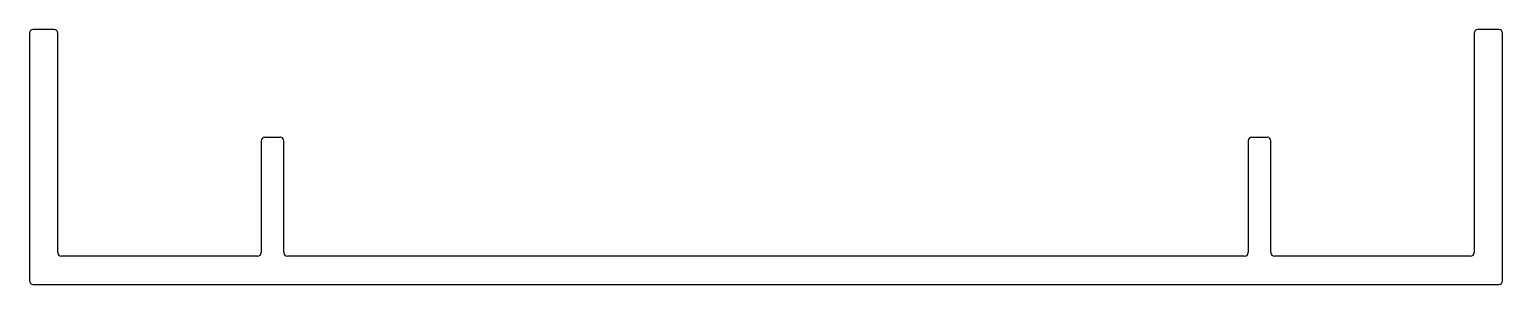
# Model space of a CAD drawing. Extents: x -78 to 87, y 15 to 44.
import ezdxf

# ---------------------------------------------------------------- set-up
doc = ezdxf.new("R2010")
doc.units = 0
doc.layers.get('0').update_dxf_attribs({"linetype": 'CONTINUOUS'})

msp = doc.modelspace()

# ---------------------------------------------------------------- linework, layer by layer
at = {"linetype": 'CONTINUOUS'}
for p, q in [((-77.71, 43.25), (-77.71, 15.49)), ((-74.94, 43.66), (-77.3, 43.66)), ((-74.53, 18.66), (-74.53, 43.25)), ((84.22, 43.25), (84.22, 18.66)), ((86.99, 43.66), (84.62, 43.66)), ((87.39, 15.49), (87.39, 43.25)), ((-49.61, 31.57), (-51.34, 31.57)), ((61.03, 31.57), (59.3, 31.57)), ((-51.75, 31.17), (-51.75, 18.66)), ((-49.21, 18.66), (-49.21, 31.17)), ((58.89, 31.17), (58.89, 18.66)), ((61.43, 18.66), (61.43, 31.17)), ((-52.15, 18.26), (-74.13, 18.26)), ((58.49, 18.26), (-48.8, 18.26)), ((83.81, 18.26), (61.84, 18.26)), ((-77.3, 15.08), (86.99, 15.08))]:
    msp.add_line(p, q, dxfattribs=at)
for centre, start, end in [((-77.3, 43.25), 90, 180), ((-74.94, 43.25), 0, 90), ((84.62, 43.25), 90, 180), ((86.99, 43.25), 0, 90), ((-51.34, 31.17), 90, 180), ((-49.61, 31.17), 0, 90), ((59.3, 31.17), 90, 180), ((61.03, 31.17), 360, 90), ((-74.13, 18.66), 180, 270), ((-52.15, 18.66), 270, 360), ((-48.8, 18.66), 180, 270), ((58.49, 18.66), 270, 0), ((61.84, 18.66), 180, 270), ((83.81, 18.66), 270, 360), ((-77.3, 15.49), 180, 270), ((86.99, 15.49), 270, 0)]:
    msp.add_arc(centre, 0.406, start, end, dxfattribs=at)

doc.saveas('drawing.dxf')
